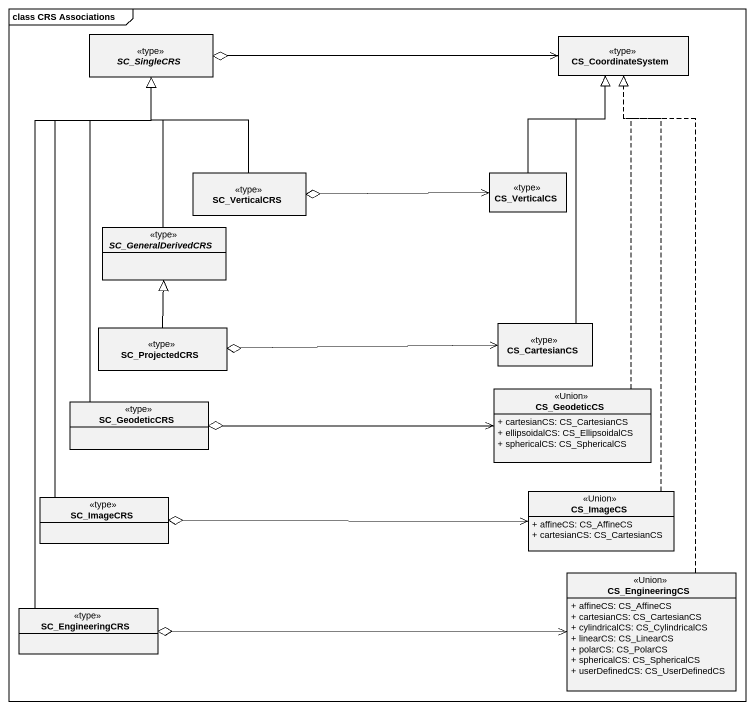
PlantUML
@startuml
mainframe class CRS Associations
hide circle
hide empty members
skinparam classAttributeIconSize 0
abstract class SC_SingleCRS <<type>>
class CS_CoordinateSystem <<type>>
class SC_VerticalCRS <<type>>
class CS_VerticalCS <<type>>
abstract class SC_GeneralDerivedCRS <<type>>
class SC_ProjectedCRS <<type>>
class CS_CartesianCS <<type>>
class CS_GeodeticCS <<Union>> {
  + cartesianCS: CS_CartesianCS
  + ellipsoidalCS: CS_EllipsoidalCS
  + sphericalCS: CS_SphericalCS
}
class SC_GeodeticCRS <<type>>
class SC_ImageCRS <<type>>
class CS_ImageCS <<Union>> {
  + affineCS: CS_AffineCS
  + cartesianCS: CS_CartesianCS
}
class CS_EngineeringCS <<Union>> {
  + affineCS: CS_AffineCS
  + cartesianCS: CS_CartesianCS
  + cylindricalCS: CS_CylindricalCS
  + linearCS: CS_LinearCS
  + polarCS: CS_PolarCS
  + sphericalCS: CS_SphericalCS
  + userDefinedCS: CS_UserDefinedCS
}
class SC_EngineeringCRS <<type>>
CS_CoordinateSystem <-left-o SC_SingleCRS
SC_VerticalCRS -up-|> SC_SingleCRS
CS_VerticalCS -up-|> CS_CoordinateSystem
CS_VerticalCS <-left-o SC_VerticalCRS
SC_GeneralDerivedCRS -up-|> SC_SingleCRS
SC_ProjectedCRS -up-|> SC_GeneralDerivedCRS
CS_CartesianCS -up-|> CS_CoordinateSystem
CS_CartesianCS <-left-o SC_ProjectedCRS
CS_GeodeticCS .up.|> CS_CoordinateSystem
SC_GeodeticCRS -up-|> SC_SingleCRS
SC_GeodeticCRS o-right-> CS_GeodeticCS
SC_ImageCRS -up-|> SC_SingleCRS
SC_ImageCRS o-right-> CS_ImageCS
CS_ImageCS .up.|> CS_CoordinateSystem
CS_EngineeringCS .up.|> CS_CoordinateSystem
CS_EngineeringCS <-left-o SC_EngineeringCRS
SC_EngineeringCRS -up-|> SC_SingleCRS
@enduml
